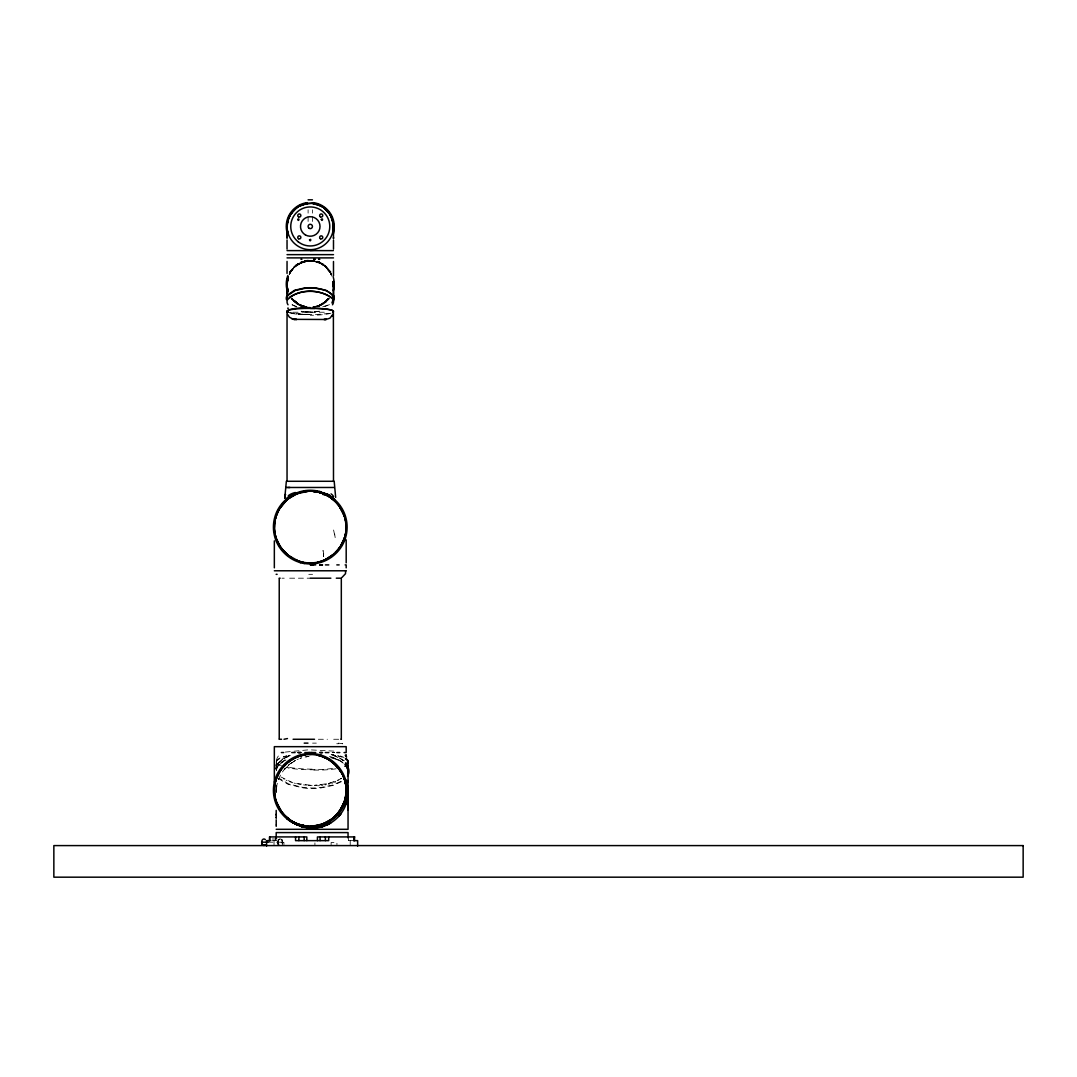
<?xml version="1.0" encoding="UTF-8"?>
<svg xmlns="http://www.w3.org/2000/svg" width="1077" height="1077" viewBox="0 0 1077 1077"><rect width="100%" height="100%" fill="white"/><g stroke="black" fill="none" stroke-linecap="round" stroke-linejoin="round"><path stroke-width="0.75" stroke-dasharray="5 3.75" d="M276.197 787.462L276.197 792.201A35.918 35.918 0 0 1 295.435 760.389L293.725 761.345M276.21 769.288C276.075 764.253 275.254 757.643 280.101 754.358M276.21 785.766L276.21 790.41L276.372 787.772M331.11 844.664L331.124 842.497L336.939 842.497L336.939 844.664M276.197 768.588L276.197 762.031A37.83 8.441 -3 0 1 276.426 761.224M282.336 844.139A3.796 2.854 -89.5 0 0 282.524 843.641A3.769 2.868 -89.9 0 0 282.686 842.928A3.648 2.787 -90 0 0 282.739 842.187L281.959 839.925A3.191 2.369 88.1 0 0 281.622 839.508A3.177 2.235 84.2 0 0 281.178 839.225L279.657 839.131L278.512 840.397A3.191 2.141 88.7 0 0 278.243 841.231A3.177 2.033 89.6 0 0 278.149 841.864L278.633 844.22M282.645 842.497A3.177 2.437 -89.6 0 1 282.551 843.103A3.191 2.383 -88.8 0 1 282.255 843.951L281.891 839.521A3.864 2.692 85.8 0 0 281.474 839.064L280.976 838.714A3.864 2.746 84.6 0 1 281.447 839.064M276.372 788.445L276.197 792.201L276.466 787.866L276.237 790.505M276.264 791.03L276.897 785.187M276.21 791.676L276.372 788.687M278.176 841.864L278.512 840.397A3.191 2.1 89.8 0 1 278.781 839.939M278.539 779.465L278.93 778.456M282.241 844.274L282.739 842.187A3.648 2.773 90 0 0 282.672 841.447A3.783 2.854 89.6 0 0 282.497 840.747A3.796 2.814 88.9 0 0 282.228 840.1M301.089 262.721L293.833 267.635L289.269 274.123C293.24 265.561 302.758 260.028 312.182 260.917L310.27 260.836A23.331 23.155 -1.2 0 0 289.296 274.137C292.998 265.911 301.923 260.486 310.916 260.849M289.269 274.123L290.346 272.118M276.008 765.653L281.541 759.473L289.08 755.637A1.683 1.279 -88.4 0 0 289.417 755.273L289.444 755.179A1.535 1.158 -86.7 0 1 288.528 755.839A1.817 1.4 -89.4 0 0 289.403 755.246L289.323 755.34A1.642 1.239 -87.9 0 1 289.067 755.596L288.811 755.744M315.292 261.388C305.114 258.965 293.819 264.43 289.376 273.908A23.29 23.277 -17.2 0 1 304.077 261.711A23.411 23.411 0 0 1 309.139 260.863C316.584 260.311 326.641 264.363 331.285 274.164M289.565 273.531L290.615 271.673M289.457 272.104L295.569 265.09L303.014 261.186M331.487 274.608A23.223 23.223 0 0 0 289.767 273.127L292.298 269.331M289.78 273.235L295.515 266.1M276.439 770.634A43.47 18.322 0 0 1 277.651 763.956L282.645 759.123L290.696 755.26M289.753 271.592L297.521 263.717M277.61 764.037L282.618 759.191L290.615 755.381M312.693 307.16A23.223 23.223 0 0 0 328.647 298.248L326.385 300.779M329.131 298.894L324.002 303.741L317.513 306.932M329.468 298.464L323.006 304.401M315.911 306.582L320.192 305.047L313.676 307.026L322.211 303.983L328.216 298.787L320.879 304.71M316.813 306.339L323.167 303.391L328.216 298.787L323.208 303.351M284.611 769.113L285.23 768.372M327.475 299.648L328.216 298.814M284.355 769.611L289.336 764.603L295.192 760.631M294.533 266.975L289.242 274.379L293.052 268.563L296.458 265.467M327.179 299.877L321.754 304.172A22.24 20.355 0 0 1 315.09 306.77L317.405 306.124L313.569 307.053L315.198 306.757L314.484 306.891M293.846 267.769L302.435 262.196L312.034 260.903M326.694 300.496L323.167 303.364M293.765 266.625L301.573 261.684M325.887 302.287L326.762 301.493M288.299 765.316L289.026 764.683M325.469 301.614L321.754 304.172M312.545 307.16L314.794 306.81A21.378 19.548 0 0 0 317.001 306.299L324.998 301.897M324.958 303.027L318.954 306.433M296.431 265.4L301.897 262.398L298.989 263.838M283.695 761.291L280.02 763.997A42.259 17.744 0 0 0 276.331 770.015M323.167 303.27L321.215 304.454L325.523 301.466A25.188 23.061 0 0 0 328.673 298.127M296.7 265.292L298.598 264.053M317.392 785.2L314.484 785.335L328.458 783.544L338.447 779.977M319.155 305.518L322.211 303.983L314.794 306.837A23.384 23.169 1.8 0 0 328.229 298.746M321.215 304.535L322.211 303.983M297.562 264.619L307.995 260.917M285.055 759.81L280.626 762.529L276.749 766.609A44.561 18.713 0 0 0 275.604 769.113M341.611 781.619L333.103 785.402L321.188 787.906A33.589 14.109 0 0 1 303.054 787.906L287.896 784.231L278.997 778.859M340.655 781.485L332.376 785.106L320.865 787.502A32.727 13.745 0 0 1 303.391 787.502L288.717 783.989L280.007 778.833M340.763 778.684L341.544 778.267L337.828 780.354M329.468 304.616L323.935 306.958M284.813 760.658L285.997 760.052M334.759 782.454L335.472 782.117M300.335 263.057L301.372 262.6M331.272 754.614L339.982 758.181L344.613 761.574M333.426 782.131L335.701 781.283M297.077 759.581L298.383 759.043M300.725 262.034L301.856 261.576M318.671 306.541L319.802 306.083M331.756 783.423L332.578 783.114M302.449 262.209L304.077 261.698L301.372 262.64L304.077 261.698A23.021 23.007 0 0 1 310.27 260.836L312.559 260.957M301.372 262.64L306.299 261.186M299.837 758.437L301.25 757.966M300.483 758.208L301.695 757.845M328.512 784.258L329.481 783.962M322.71 306.864L327.166 305.235A25.525 10.285 0 0 0 329.952 303.66M284.193 756.512L286.536 755.825M328.458 783.544L331.002 782.885M326.614 783.894L324.891 784.231M285.311 752.083L308.897 749.794L334.597 751.167M316.14 306.528L314.794 306.851L317.001 306.245L315.198 306.757M325.092 784.945L326.21 784.675M304.185 260.836L312.72 260.19M305.383 260.553L304.36 260.796A22.052 20.18 0 0 1 310.27 260.055M312.693 261.024L304.481 261.563L309.139 260.863M305.626 261.307L306.757 261.092M321.498 785.47L322.804 785.241M321.336 784.756L319.519 784.958M305.881 756.821L307.133 756.619M319.182 311.213L317.001 311.63A21.378 8.643 0 0 1 303.526 311.63L301.385 311.293M319.384 311.28L312.545 311.94M305.114 756.996L308.601 756.458M306.864 261.092L310.27 260.836A23.061 23.048 0 0 1 316.45 261.698L325.012 266.1L331.258 274.123A23.331 23.034 0 0 0 310.27 260.876L309.624 260.849M317.796 785.82L319.304 785.645M309.099 756.404L306.703 756.687L307.793 756.539A35.918 35.918 0 0 0 304.939 756.996M310.257 785.295L292.877 782.777L280.949 776.988M312.599 312.034L305.612 311.886M332.133 752.554L334.435 752.554L332.322 752.554M293.065 312.236L327.825 312.236M308.789 574.324L312.572 574.324M281.945 578.187L284.234 578.187M289.659 578.187L310.216 578.187M318.361 739.266L327.435 739.266M333.682 739.266L338.986 739.266M312.572 743.13L316.315 743.13M338.259 743.13L342.728 743.736L336.738 743.736M272.185 838.996L280.316 838.996M271.741 840.639L276.614 840.639L276.614 839.71L276.627 840.639L276.587 836.923M353.835 840.639L347.615 840.639L347.615 836.923M267.85 842.187L282.739 842.187A3.177 2.477 89.8 0 0 282.645 841.541A3.191 2.396 89.1 0 0 282.497 840.949A3.204 2.396 89 0 0 281.959 839.925L281.205 839.239A3.177 2.248 82.3 0 0 280.545 839.01A3.191 2.248 82.8 0 0 279.078 839.521A3.191 2.208 85.5 0 0 278.755 839.885M332.753 752.554L334.085 752.554M312.128 785.375L308.399 785.227M289.269 312.707L300.335 314.188L314.821 314.457A23.384 2.948 -0.1 0 0 329.952 313.111M302.435 314.322L310.27 314.524L298.329 314.04M303.499 784.891L306.339 785.16M307.982 311.94L303.337 311.63M301.372 314.269L289.78 312.842M298.006 784.029L300.712 784.514M301.143 311.28L303.499 311.549M306.864 307.026L299.312 304.562L292.311 298.814L299.312 304.562L306.864 307.026L299.137 304.441L292.311 298.787M313.447 261.119L322.965 264.619M331.151 273.908C327.906 267.096 321.148 262.142 313.676 261.078L315.763 261.496M306.958 307.053L299.285 304.522L292.284 298.76A23.331 23.034 0 0 0 305.747 306.77L302.435 305.922M331.164 754.412L333.87 754.923M319.155 262.6L314.336 261.186L319.169 262.626L324.998 266.221L331.258 274.123L329.602 271.189M286.576 767.484L289.175 767.982M314.349 261.186L319.155 262.64L316.45 261.698A23.532 23.532 0 0 1 320.825 263.394M314.794 261.294L319.155 262.667M332.066 754.587A36.389 8.616 1.2 0 1 333.412 754.842L344.559 760.901M305.329 306.757L306.043 306.891L302.152 305.814M291.234 782.198L289.78 781.687M315.076 261.401L321.538 263.838M338.892 756.162L337.693 755.825L340.036 756.512M329.468 756.337L336.361 758.531L343.617 762.529M335.472 755.771L332.537 754.775M330.518 757.575L334.907 758.895M294.331 783.114L295.381 783.45M296.606 306.958L289.753 303.754M317.527 261.186L324.958 265.09L331.07 272.104M291.396 298.894L296.606 303.781L303.014 306.932M296.808 306.568L295.004 305.935A25.202 10.164 0 0 1 291.854 304.468L289.471 302.785M333.574 755.273L343.253 760.375M306.676 306.999A20.934 19.171 0 0 1 303.162 306.137L297.831 303.593M303.162 306.137L298.841 304.212M334.301 758.37L340.507 761.264A40.791 17.138 0 0 1 342.526 762.597M286.159 780.219L287.061 780.569M302.772 306.043L297.71 303.593L293.375 299.891A25.525 23.357 0 0 1 291.88 298.154A23.223 23.223 0 0 0 307.834 307.16M330.962 273.531L325.321 266.369L315.884 261.523A21.338 19.534 0 0 0 304.656 261.523L300.941 262.788L310.27 260.89L305.733 261.294A23.384 23.169 1.8 0 0 289.78 273.154M318.671 261.576L319.802 262.034M300.725 306.083L301.856 306.541M319.115 262.586L320.071 263.003M318.954 261.684L326.762 266.625M301.573 306.433L296.606 303.781L291.059 298.464M301.385 305.531L295.529 302.031L291.679 297.979L293.846 300.483M320.192 263.057L326.708 267.635L331.743 275.173M293.375 299.891L297.36 303.27L303.526 306.245A21.378 19.548 0 0 0 305.733 306.851L307.995 307.16L305.733 306.81A23.29 23.29 0 0 1 292.298 298.773L295.408 301.91M321.215 263.65L324.998 266.221M321.942 264.053L323.84 265.292M323.006 263.717L330.774 271.592M297.521 304.401L295.569 303.027M283.48 778.684L284.234 779.209M295.529 301.897L297.36 303.27M324.069 265.467L329.01 270.448L331.433 274.635M293.765 301.493L294.654 302.287M325.994 266.975L332.228 276.52M328.364 269.519L331.729 275.268M277.785 844.274L277.556 843.628A3.796 2.504 -89.7 0 1 277.395 842.928A3.621 2.356 -90 0 1 277.354 842.187L278.93 838.714A3.864 2.692 85.8 0 0 278.485 839.064A3.756 2.585 87.5 0 0 278.108 839.535A3.689 2.491 88.8 0 0 277.799 840.1A3.823 2.517 89.6 0 0 277.57 840.747A3.635 2.342 90 0 0 277.368 842.187L277.556 843.628A3.81 2.558 -89 0 0 277.704 844.139M323.558 553.43L323.625 556.58L323.033 550.468L323.719 554.157M276.197 762.031L276.372 762.826A37.318 8.306 -1.8 0 0 280.397 765.72M333.601 530.019L335.23 538.11L334.664 534.017M276.224 787.502L276.25 790.02M350.213 840.639L350.213 844.718M348.531 836.923L348.531 840.639M314.915 842.901L314.915 845.176M312.438 209.813L312.438 213.138M312.438 216.464L312.438 221.458M308.103 209.813L308.103 213.138M308.103 216.464L308.103 221.458M283.938 844.664L283.938 842.497L278.983 842.497L278.983 844.664M275.725 836.923L275.725 840.639M274.029 840.639L274.029 844.718M305.706 306.864A23.384 23.196 -0.8 0 1 292.284 298.746M314.821 261.24A23.384 23.196 -0.8 0 1 330.76 273.154M314.269 261.011A23.29 23.29 0 0 1 330.774 272.912M330.922 313.205A23.331 3.743 0 0 1 310.311 315.265M305.397 314.646A23.384 3.137 0.2 0 1 289.336 312.855M278.216 842.793A3.191 2.1 -89.1 0 0 278.337 843.399A3.204 2.141 -88.8 0 0 278.566 844.099M281.743 839.535A3.756 2.585 87.5 0 1 282.08 840.114M279.455 839.239A3.177 2.248 82.3 0 1 279.858 839.064M331.783 757.535A36.82 15.455 0 0 1 336.199 759.123A40.953 17.192 0 0 1 343.294 763.189M276.466 769.84A41.007 17.219 0 0 1 284.113 761.035M340.117 755.96A37.668 8.818 1.3 0 1 344.048 757.508M345.098 766.218A36.376 8.118 2.4 0 1 344.33 766.582M336.186 768.749A36.376 8.118 2.4 0 1 312.155 769.988M332.443 768.453A35.514 7.108 0 0 1 312.128 769.759A35.514 7.122 -0.1 0 1 288.824 768.063M312.168 769.14A36.376 7.324 0 0 1 287.694 767.12M281.38 765.518A36.376 7.324 0 0 1 276.439 762.031M276.264 762.031A37.641 8.414 -2.7 0 1 287.128 755.933M276.318 761.224A37.722 8.535 -2 0 1 283.857 756.471M340.117 756.498A37.749 8.468 2.1 0 1 342.176 757.239M305.733 306.81L303.526 306.245L305.733 306.81"/><path stroke-width="1.5" d="M274.339 540.842L274.339 567.835M279.226 738.553L279.226 578.901M287.99 277.758L287.034 284.166L288.084 277.152M287.047 261.401L287.034 273.41M287.034 233.669L287.047 227.26L287.034 237.277M287.034 293.523L287.034 289.969M333.48 298.962L333.493 295.583M333.493 237.384L333.493 238.609L333.439 228.136A27.544 25.215 0 0 0 332.443 219.546C330.006 211.55 322.992 205.276 314.807 203.674L317.015 204.226L315.911 203.93A21.338 19.534 0 0 0 313.097 203.405M346.188 567.835L346.188 564.9L345.125 564.9M346.188 562.84L346.188 539.846M348.046 807.077L348.046 804.936L348.046 829.303L276.21 829.303M348.046 780.475L348.046 803.954L348.046 792.214L346.054 803.994M348.046 810.187L348.046 804.936M287.034 290.844L287.061 284.92L287.047 288.623M333.493 226.695L332.228 218.914L328.593 212.196L322.965 207.013L318.644 204.792L319.6 205.182L312.182 203.311M333.493 284.301L333.493 284.045A23.559 23.371 -1.1 0 1 333.372 286.334A27.733 25.363 0 0 0 333.385 281.797A23.384 23.196 -0.8 0 1 333.439 284.059A23.384 23.169 1.8 0 1 333.345 286.32M333.48 281.528L333.48 283.924A23.29 23.29 0 0 0 333.439 281.555M333.48 281.312L333.466 283.87M288.192 233.628A26.925 24.636 0 0 1 287.047 226.022C286.967 215.912 295.192 205.424 305.733 203.674A23.331 23.155 -1.2 0 0 287.774 220.825M345.663 570.783L345.488 573.718L341.853 577.582M284.678 552.326L282.336 549.714A37.722 36.726 -8.4 0 1 274.514 530.598A37.83 36.82 -12.9 0 1 274.352 527.111L274.514 523.637A37.318 36.362 -8 0 1 278.485 510.336L285.203 501.384M346.148 790.343A37.641 36.645 -11.5 0 0 335.889 765.087L338.191 767.739A37.722 36.726 -8.4 0 1 346.013 786.856A37.83 36.82 -12.9 0 1 346.188 790.343L346.027 793.816A37.318 36.362 -8 0 1 342.042 807.117L338.165 812.96L333.21 817.981A35.514 34.787 -0.6 0 1 310.27 826.261A35.514 34.801 -0.1 0 1 287.33 817.955L282.362 812.96L277.018 803.94A37.358 36.376 9.5 0 1 274.514 793.816L274.339 790.343A37.749 36.766 9.3 0 1 282.349 767.713L284.705 765.101L283.507 766.38A37.668 36.605 5.6 0 0 274.352 790.343M287.209 224.42L287.101 226.453L288.299 218.914L291.934 212.196L297.562 207.013L304.562 203.943A21.338 19.534 0 0 1 307.43 203.405M287.101 283.79L287.209 282.026M275.12 519.679L274.972 520.918L275.268 519.316M287.249 223.881L288.299 218.914M287.249 281.474L288.232 276.897M347.669 773.784L348.046 771.59A42.245 17.744 0 0 0 345.609 765.424M284.893 497.386L285.459 494.114L284.745 498.395L286.347 481.284L334.193 481.284L335.661 497.439M275.012 520.595L275.604 517.97M287.613 221.633L290.211 214.875L296.458 207.874L295.515 208.507M345.057 798.919L345.407 797.774M287.855 275.47L287.222 277.341A28.54 26.117 0 0 0 287.222 290.777L287.855 292.648M275.9 516.65L277.583 512.423M343.509 803.617L338.797 812.179M288.838 555.974L280.787 547.681L275.793 537.275A43.47 39.418 0 0 1 275.725 517.229L279.616 508.371M340.911 809.083L344.815 800.224A43.47 39.418 0 0 0 344.734 780.192L342.661 774.78L337.99 767.457M343.092 804.721L343.644 803.617M325.725 319.479L329.885 318.213L332.928 314.403M332.12 315.965L332.833 314.578M332.497 304.791L333.049 303.808A27.665 11.187 0 0 0 332.51 298.814C320.798 288.676 298.275 288.232 287.478 299.796A27.733 11.214 0 0 0 287.478 303.808L288.03 304.791M289.767 215.521L290.346 214.511M279.091 509.233L287.317 499.472A35.514 34.787 -0.6 0 1 310.27 491.193A35.514 34.801 -0.1 0 1 333.197 499.499L333.601 499.809M341.436 808.221L335.337 816.07M279.764 508.142L282.376 504.453M290.938 213.556L292.298 211.725A23.384 23.169 1.8 0 0 290.938 213.596L292.298 211.725M329.414 759.608L322.144 756.471A34.02 30.991 0 0 0 311.59 754.533A33.831 30.816 0 0 0 306.231 754.748A34.02 30.991 0 0 0 298.383 756.471L291.221 759.823M285.876 500.522A22.967 12.762 48.9 0 1 286.415 499.405A22.159 12.493 45.3 0 1 286.724 498.907L289.269 496.578M286.724 498.907L287.411 498.072M338.151 813L338.905 812.018M281.878 768.493C287.572 761.197 296.081 756.054 305.289 754.829M293.052 210.863L293.833 210.042M337.02 551.074L335.822 552.353L338.178 549.728A37.749 36.766 9.3 0 0 346.175 527.111L346.148 525.536M331.837 302.906L333.305 301.237A28.54 11.497 0 0 0 333.305 295.313L326.048 290.319L316.167 288.044A22.052 8.885 0 0 0 304.36 288.044L294.479 290.319L287.222 295.313A28.54 11.497 0 0 0 286.482 299.675M289.269 297.454C301.197 289.296 319.33 289.296 331.258 297.454M284.301 502.272L289.376 497.884M283.238 503.444L284.099 502.609M336.239 815.181L331.151 819.57M284.099 502.501L285.943 500.738M333.668 817.591L336.428 814.952M285.378 501.303L287.33 499.553M333.857 554.211L324.715 559.932M333.049 554.884C332.362 555.678 321.875 562.544 317.688 562.234M287.505 762.556L293.334 758.773M331.716 555.961L339.793 547.614L344.788 537.113A43.47 39.418 0 0 0 344.734 516.96L338.905 505.436M288.824 761.493L280.747 769.84L275.752 780.34A43.47 39.418 0 0 0 275.793 800.494L281.622 812.018M287.922 498.988L297.777 493.428M332.618 818.466L323.019 823.918L312.128 826.221M287.909 499.055L290.009 497.439M288.515 497.089L289.834 496.228M289.848 760.793L291.221 759.891L289.403 761.102A36.806 36.349 50.7 0 0 288.515 761.749L287.599 762.476L288.959 761.426A36.389 35.272 3.1 0 1 289.888 760.847M330.235 556.971L330.679 556.661A36.483 35.353 3 0 0 331.528 555.974M327.825 821.67L328.673 821.105M328.364 557.899L333.049 554.736M296.7 207.686L298.598 206.461M291.194 496.739L293.536 495.326L292.473 495.905M328.068 821.549L320.381 824.753M293.631 495.272L292.594 495.837L293.617 495.366M292.944 495.649L293.846 495.164M298.989 206.232L307.847 203.418M299.312 205.976L300.335 205.465M308.399 491.233L296.996 493.737L298.262 493.253M323.571 560.377L319.492 561.79A34.114 31.085 0 0 1 314.296 562.719A33.831 30.816 0 0 1 308.924 562.908A34.02 30.964 0 0 1 298.383 560.969L287.572 554.951L292.5 558.236M296.148 494.074L298.854 493.037M321.673 824.417L324.379 823.38M301.372 204.993L302.435 204.59M321.498 826.88L324.406 825.951L321.498 826.88L322.279 826.651M316.355 825.749L317.5 825.44L316.773 825.601M305.733 203.674L303.512 204.226L312.397 203.324M284.018 739.266L287.465 738.553M301.641 492.229L304.481 491.65M316.046 825.803L318.886 825.224M324.069 319.479L324.985 319.411L323.975 319.479M306.541 491.381L310.27 491.179M313.986 826.072L310.27 826.274M310.768 564.9L313.784 564.631M306.743 752.823L309.772 752.554M311.643 828.119L306.703 827.715L317.553 827.715L308.601 827.944M312.572 828.119L315.642 827.944M310.27 250.47L314.794 250.227L312.545 250.147M314.013 562.827L306.514 562.827M300.927 259.288L301.897 259.301M305.72 308.412L314.821 308.412M315.642 829.128L308.601 829.128M308.103 199.824L312.438 199.824M287.034 250.618L333.345 250.618M287.034 254.643L333.493 254.643M287.034 257.888L333.493 257.888M287.64 308.21L288.367 308.21M288.057 312.236L287.034 312.236L287.047 481.284M333.385 312.236L333.493 481.284M325.685 319.479L293.483 319.357L289.417 317.217L287.599 314.403M287.667 487.477L289.928 487.477M334.26 487.477L285.917 487.477M310.27 564.9L315.696 564.9M325.429 564.9L328.781 564.9M336.818 564.9L339.161 564.9M274.339 570.783L346.188 570.783M276.143 574.324L277.112 574.324M279.158 578.187L280.141 578.187M310.311 578.187L330.868 578.187M336.307 578.187L341.369 578.187M279.078 739.266L281.555 739.266M293.092 739.266L314.524 739.266M340.763 739.266L341.449 739.266M304.212 743.13L307.968 743.13M281.366 752.554L283.709 752.554M291.746 752.554L295.111 752.554M304.845 752.554L315.696 752.554M325.321 752.554L328.781 752.554M336.818 752.554L339.78 752.554M344.061 752.554L346.188 752.554L346.188 746.671L274.339 746.671L274.339 782.158M354.737 836.923L317.419 836.923L317.419 840.639M270.421 840.639L266.598 840.639L266.598 846.078M353.619 840.639L357.645 840.639L357.645 846.078M268.281 842.187L261.698 842.187A3.191 2.262 90 0 0 262.976 845.055A3.191 2.262 90 0 0 265.359 844.678M310.795 752.554L313.784 752.81M313.313 491.449L316.355 491.704M315.534 491.57L312.626 491.26L319.479 492.391M305.006 825.884L307.901 826.194L301.048 825.063M313.676 491.354L315.938 491.677M312.693 203.418L321.538 206.232M315.938 490.695L317.446 490.977M303.081 826.476L304.589 826.759M303.068 563.231L304.589 563.527M317.661 491.96L324.756 494.235M302.866 825.494L295.785 823.218M303.754 825.601L303.027 825.44L304.172 825.749M301.008 561.79L302.812 562.234M317.715 755.219L319.532 755.664M302.691 826.867L299.958 825.992L302.691 826.867L301.304 826.463M319.64 491.475L320.946 491.852M299.581 825.601L300.887 825.978M299.554 562.356L300.887 562.746M319.64 754.708L320.973 755.098M319.007 492.27L321.754 493.145M322.952 493.508L329.145 496.537L336.589 502.663A35.918 35.918 0 0 1 339.322 506.002M318.092 204.59L319.155 204.993M321.848 493.172L323.396 493.764L322.265 493.253M297.508 823.918L291.382 820.916L283.938 814.791M299.218 561.252L296.915 560.35A33.441 30.344 0 0 0 303.283 562.342M321.309 756.202L328.027 759.231L336.051 765.303M318.644 204.792L319.6 205.182M323.235 492.62L324.352 493.064M296.175 824.39L297.306 824.834M327.61 494.599L319.33 491.395A33.589 30.479 0 0 0 301.197 491.395C288.771 494.505 278.404 504.467 274.891 516.798A44.547 40.441 0 0 0 274.891 537.436C278.404 549.755 288.771 559.717 301.197 562.827A33.589 30.479 0 0 0 319.33 562.827C331.77 559.717 342.123 549.755 345.65 537.436A44.547 40.441 0 0 0 345.636 516.798C342.809 507.025 335.755 498.638 326.654 494.114M292.917 822.855L301.197 826.059A33.589 30.479 0 0 0 319.33 826.059C331.77 822.949 342.123 812.987 345.65 800.655A44.561 40.441 0 0 0 345.636 780.017C342.123 767.699 331.756 757.737 319.33 754.627A33.589 30.479 0 0 0 301.197 754.627C288.771 757.737 278.404 767.699 274.891 780.017A44.561 40.441 0 0 0 274.891 800.655C277.718 810.429 284.772 818.816 293.873 823.353M287.29 311.872L288.044 312.29L287.29 311.872A23.559 2.975 -0.1 0 1 287.047 311.428A23.331 3.743 0 0 1 310.216 307.605M288.044 312.29L287.047 311.468A23.384 3.137 0.2 0 0 287.828 312.29M320.192 205.465L321.229 205.976M329.145 496.537L326.6 495.11A35.918 35.918 0 0 0 322.696 493.414M291.382 820.916L293.927 822.343M326.991 495.326L329.347 496.739M322.211 206.542L325.012 208.507A23.384 23.196 -0.8 0 0 323.208 207.174M329.925 760.389L326.816 758.558A33.266 30.196 0 0 0 316.557 754.977M321.942 206.461L323.84 207.686M329.899 495.918L330.72 496.47M289.807 820.984L290.642 821.536M329.306 759.891L333.857 763.243L340.682 771.374M331.864 498.516L332.887 499.203M291.854 821.105L292.702 821.67M331.137 761.102L333.251 762.745M286.859 817.591L290.009 820.014M331.42 761.439L332.901 762.597A38.449 34.908 -0.1 0 1 336.401 765.841A41.451 37.614 0 0 1 341.449 772.64M289.632 820.203L290.265 820.701L288.299 819.085A35.918 35.918 0 0 0 345.717 779.465M289.471 556.27L282.955 550.28L278.728 544.087M331.568 498.18L333.843 499.997M286.684 817.456L288.973 819.274M331.689 761.479L333.951 763.31M324.069 207.874L330.329 214.875L333.278 223.881M332.901 498.032L333.614 498.624M286.913 818.83L287.626 819.422M333.008 762.543L333.789 763.189M332.308 497.318L333.843 498.961A21.93 12.305 -46.8 0 1 334.22 499.741M333.21 499.472L338.165 504.494L343.523 513.514A37.358 36.376 9.5 0 1 346.013 523.637L346.188 527.111A37.668 36.605 5.6 0 1 336.98 551.034M334.584 500.738L336.428 502.501M333.049 762.718L338.03 767.713M336.98 503.188L336.428 502.609L338.03 504.453M326.708 210.042L327.475 210.863M345.246 763.916L347.508 766.609A44.561 18.713 0 0 1 347.494 776.154M335.97 502.003L339.686 506.486M284.57 815.451L280.841 810.968M284.099 814.952L279.764 809.312M281.285 547.991L284.866 552.353M345.232 755.246L346.606 756.943M333.803 498.893L333.466 498.463A23.99 13.57 -31.7 0 0 333.089 497.978M345.717 762.745L346.646 764.024A43.47 18.322 0 0 1 348.033 769.395M328.916 212.627L329.589 213.556M338.797 505.288L342.378 511.023M341.274 508.95L341.813 509.919M278.728 807.535L279.266 808.504M340.911 508.371L341.369 509.286M276.883 803.617L277.435 804.721M279.158 808.167L279.616 809.083M334.301 499.688L334.678 500.495M342.944 512.423L344.627 516.65M275.9 800.803L277.583 805.031M287.855 235.055L287.222 233.17A28.54 26.117 0 0 1 287.222 219.735C289.511 211.711 296.269 205.222 304.36 203.19A22.052 20.18 0 0 1 307.282 202.638M345.057 518.535L345.407 519.679M275.268 798.138L274.972 796.536L275.12 797.774M333.278 281.514L333.493 284.059M333.318 224.42L333.426 226.453A23.384 23.169 1.8 0 1 333.345 228.728A23.613 23.425 -1.2 0 0 333.493 226.453M333.318 282.026L333.426 284.059A23.331 23.034 0 0 0 333.318 281.784M287.047 281.312L287.047 280.707M333.493 289.969L333.439 285.742L333.493 296.215L333.493 289.74M333.493 233.669L333.439 228.136A23.223 23.223 0 0 0 300.146 205.545A23.223 23.223 0 0 0 297.212 245.664A23.223 23.223 0 0 0 333.426 228.149A26.925 24.636 0 0 1 333.143 230.411M333.48 261.496L333.493 276.022M276.197 810.402L276.21 815.033M276.21 817.416L276.21 818.21M276.21 819.785L276.21 824.767M276.21 825.13L276.21 826.328M276.21 814.239L276.21 817.578M354.521 836.923L354.521 840.639M353.835 836.923L353.835 840.639M348.046 768.588L348.046 762.031A37.668 8.818 1.3 0 0 346.134 758.733M348.046 775.13L348.046 782.01M348.046 837.408L348.046 832.588L276.197 832.588L276.197 837.408M346.188 754.654L346.188 756.741M341.315 578.901L341.315 738.553M333.493 240.117L333.493 249.11M328.687 836.923L328.687 840.639L295.556 840.639L295.556 836.923M325.375 836.923L325.375 840.639M320.071 836.923L320.071 840.639M306.824 840.639L306.824 836.923L269.506 836.923L269.506 840.639M304.172 836.923L304.172 840.639M298.881 836.923L298.881 840.639M287.034 234.921L287.034 238.609M287.034 240.117L287.034 249.11M287.034 292.513L287.034 296.215M269.721 836.923L269.721 840.639M282.053 504.871A35.918 35.918 0 0 1 293.954 495.11M304.589 491.637A35.918 35.918 0 0 1 306.851 491.354M315.171 562.692A31.893 28.944 0 0 1 305.693 562.732M317.244 562.342A33.441 30.344 0 0 0 328.377 557.994A36.82 33.414 0 0 0 332.928 554.843M344.478 537.84A40.953 37.17 0 0 1 343.523 540.506M339.417 547.978A40.953 37.17 0 0 1 336.414 551.639L338.649 548.96A40.791 37.022 0 0 0 342.365 543.104M277.664 542.054A42.259 38.341 0 0 1 276.762 539.954M275.389 535.606A42.259 38.341 0 0 1 274.918 533.411M281.137 547.964A39.62 35.958 0 0 0 284.14 551.599A38.462 34.908 -0.1 0 0 287.613 554.87L289.107 556.015A36.214 32.862 0 0 0 292.136 558.021M344.344 538.365A42.245 38.341 0 0 1 343.765 539.981M280.06 546.429A41.828 37.951 0 0 1 276.991 540.506M275.497 536.023A41.828 37.951 0 0 1 275.066 534.192M310.27 490.964A36.376 35.42 10.2 0 1 345.932 527.111M274.581 527.111A36.376 35.622 0 0 1 310.257 490.775M284.651 552.366A37.641 36.645 -11.5 0 1 274.379 527.111M305.841 825.992A32.727 29.712 0 0 1 301.533 825.184M289.403 819.503A35.864 35.864 0 0 1 287.33 817.901M309.328 754.425A31.893 28.958 0 0 1 311.24 754.425M305.356 754.748A33.441 30.344 0 0 0 292.163 759.46A36.82 33.414 0 0 0 286.172 763.849M275.133 783.275A40.953 37.17 0 0 1 275.537 781.431M277.004 776.948A40.953 37.17 0 0 1 286.119 763.795M343.765 777.5A42.259 38.341 0 0 1 345.623 784.043M343.536 776.948A41.451 37.614 0 0 1 344.505 779.613M276.776 777.473A40.791 37.022 0 0 1 279.266 772.344M274.918 784.043A42.245 38.341 0 0 1 275.389 781.821M310.257 826.503A36.376 35.42 10.2 0 1 274.608 790.343M345.946 790.343A36.376 35.622 0 0 1 310.27 826.678M333.385 281.393A23.277 23.277 0 0 1 333.399 286.657M288.124 291.234A23.277 23.277 0 0 1 288.124 276.856M288.192 291.234A26.925 24.636 0 0 1 287.047 283.614M333.493 283.614A27.544 25.215 0 0 1 333.426 285.822M333.305 277.341A28.54 26.117 0 0 1 333.305 290.777M287.774 278.418A23.331 23.155 -1.2 0 1 288.071 277.327M288.084 290.79A23.331 23.034 0 0 1 287.788 289.686M324.204 493.266A24.569 10.555 -5.1 0 1 329.441 494.989M322.629 494.383A24.811 9.841 -3 0 1 329.4 496.389M332.416 496.995A24.569 13.718 -27.4 0 1 333.251 497.884M331.07 493.872A25.229 13.516 -19.9 0 1 333.56 496.578M330.033 496.187A25.35 11.901 -9.1 0 1 330.76 496.564M330.343 496.847A25.04 12.52 -13.2 0 1 331.703 497.628M333.83 498.866A22.402 12.641 -45 0 1 334.597 500.105M288.326 495.689A24.838 11.605 8.8 0 1 295.327 492.499M287.249 497.978A24.663 13.678 25.5 0 1 287.99 497.17M291.194 495.38A24.771 10.46 4.4 0 1 294.492 494.181M290.4 497.062A25.336 11.228 6.3 0 1 292.621 496.12M286.078 499.836A22.159 12.507 44.7 0 1 286.657 498.934M288.003 290.803A23.29 23.29 0 0 1 286.98 284.059A23.29 23.277 -17.2 0 1 287.599 278.835M332.335 301.425A26.925 10.837 0 0 0 333.48 298.087C331.554 290.709 322.292 289.39 315.884 288.353A21.338 8.589 0 0 0 304.656 288.353L295.206 290.494L288.084 295.233A27.544 11.093 0 0 0 287.115 299.056M332.699 312.29A23.384 2.948 -0.1 0 0 333.426 311.428A23.384 3.137 0.2 0 0 315.13 308.224M310.257 308.399A23.331 2.948 -0.1 0 1 333.385 311.428A23.331 3.743 0 0 1 332.685 312.451M287.101 311.428A23.384 2.948 -0.1 0 1 305.68 308.385M333.305 233.17A28.54 26.117 0 0 0 333.305 219.735C331.016 211.711 324.271 205.222 316.167 203.19A22.052 20.18 0 0 0 313.259 202.638M314.78 203.741A23.331 23.034 0 0 1 329.535 213.583M332.093 218.644A23.331 23.034 0 0 1 333.412 226.453A23.384 23.196 -0.8 0 0 333.345 224.191A27.733 25.363 0 0 1 333.049 231.003M288.084 233.184A23.331 23.034 0 0 1 287.788 232.094M264.982 845.014A3.191 2.262 -90 0 1 262.101 844.018A3.191 2.262 -90 0 1 262.398 839.858A3.191 2.262 -90 0 1 265.359 839.683M345.003 764.778A40.953 17.192 0 0 1 347.871 771.576M347.386 762.031A36.376 8.118 2.4 0 1 347.763 763.566M345.421 758.787A37.749 8.468 2.1 0 1 348.033 762.031L347.884 762.812A37.358 8.374 2.2 0 1 347.481 763.593M348.033 787.475L348.006 789.953L348.033 787.475M297.71 219.452C298.719 222.4 299.971 217.325 297.71 219.452M309.516 239.902C310.526 242.837 311.765 237.761 309.516 239.902M321.309 219.452C322.319 222.4 323.571 217.325 321.309 219.452M288.703 217.823L289.026 217.069L288.703 217.823M341.019 813.539L338.676 816.393L341.019 813.539M286.751 763.189L287.397 762.637L286.819 763.122M330.639 822.976L327.179 824.82L330.626 822.99M305.612 203.701L306.757 203.499L305.612 203.701M326.304 319.398L325.496 319.479L326.304 319.398M319.6 259.288L318.644 259.301L319.6 259.288M314.915 259.288L313.77 259.288L314.915 259.288M322.44 564.9L319.694 564.9L322.44 564.9M299.446 752.554L298.1 752.554L300.833 752.554L299.446 752.554M321.134 752.554L319.721 752.554L322.548 752.567L321.134 752.554M1023.15 845.593L53.85 845.593L53.85 877.176L1023.15 877.176L1023.15 845.593M295.233 319.479L294.236 319.398L295.233 319.479M296.552 319.479L295.825 319.411L296.552 319.479M293.469 319.357L292.123 318.954L293.483 319.357M296.969 824.767L293.604 822.976L296.969 824.767M331.729 217.567L331.729 217.567M333.466 286.213L333.466 286.213M298.1 241.706A19.507 19.507 0 0 0 329.562 229.361A19.507 19.507 0 0 0 303.135 208.292A19.507 19.507 0 0 0 298.1 241.706M305.383 234.907A9.76 9.76 0 0 0 320.017 226.453A9.76 9.76 0 0 0 305.383 218.012A9.76 9.76 0 0 0 305.383 234.907M320.434 216.854A1.548 1.548 0 0 0 322.763 215.508A1.548 1.548 0 0 0 320.434 214.161A1.548 1.548 0 0 0 320.434 216.854M298.544 216.854A1.548 1.548 0 0 0 300.86 215.508A1.548 1.548 0 0 0 298.544 214.161A1.548 1.548 0 0 0 298.544 216.854M298.544 238.744A1.548 1.548 0 0 0 300.86 237.411A1.548 1.548 0 0 0 298.544 236.065A1.548 1.548 0 0 0 298.544 238.744M320.434 238.744A1.548 1.548 0 0 0 322.763 237.411A1.548 1.548 0 0 0 320.434 236.065A1.548 1.548 0 0 0 320.434 238.744M309.18 228.337A2.167 2.167 0 0 0 312.438 226.453A2.167 2.167 0 0 0 309.18 224.581A2.167 2.167 0 0 0 309.18 228.337"/></g></svg>
